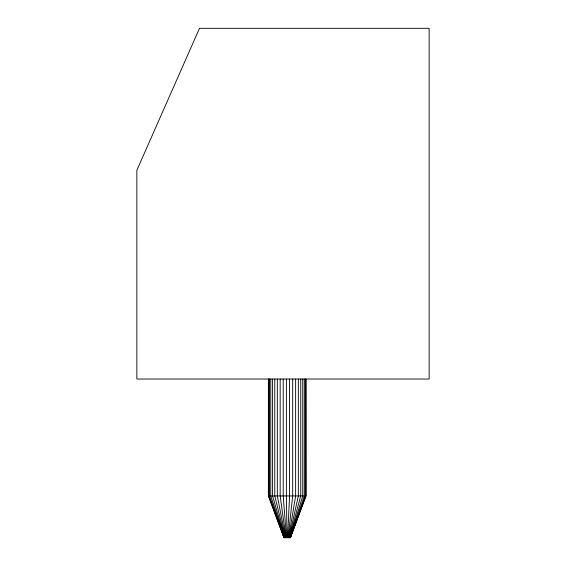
<?xml version="1.0" encoding="UTF-8"?>
<svg xmlns="http://www.w3.org/2000/svg" width="566" height="566" viewBox="0 0 566 566"><rect width="100%" height="100%" fill="white"/><g stroke="black" fill="none" stroke-linecap="round" stroke-linejoin="round"><path stroke-width="0.85" d="M287.592 537.7L289.559 495.943L289.559 379.036M288.129 537.7L292.679 495.943L292.679 379.036M288.646 537.7L295.636 495.943L295.636 379.036M289.113 537.7L298.346 495.943L298.346 379.036M289.53 537.7L300.737 495.943L300.737 379.036M289.877 537.7L302.739 495.943L302.739 379.036M290.146 537.7L304.296 495.943L304.296 379.036M290.33 537.7L305.357 495.943L305.357 379.036M290.422 537.7L305.895 495.943L305.895 379.036L305.965 495.943L290.436 537.7L283.913 537.7L268.383 495.943L268.383 379.036M268.383 495.943L305.965 495.943M283.962 537.7L268.659 495.943L268.659 379.036M284.104 537.7L269.458 495.943L269.458 379.036M284.33 537.7L270.774 495.943L270.774 379.036M284.641 537.7L272.557 495.943L272.557 379.036M285.023 537.7L274.765 495.943L274.765 379.036M285.462 537.7L277.326 495.943L277.326 379.036M285.957 537.7L280.17 495.943L280.17 379.036M286.488 537.7L283.219 495.943L283.219 379.036M287.04 537.7L286.375 495.943L286.375 379.036M199.494 28.3L136.859 170.267L136.859 379.036L429.141 379.036L429.141 28.3L199.494 28.3"/></g></svg>
